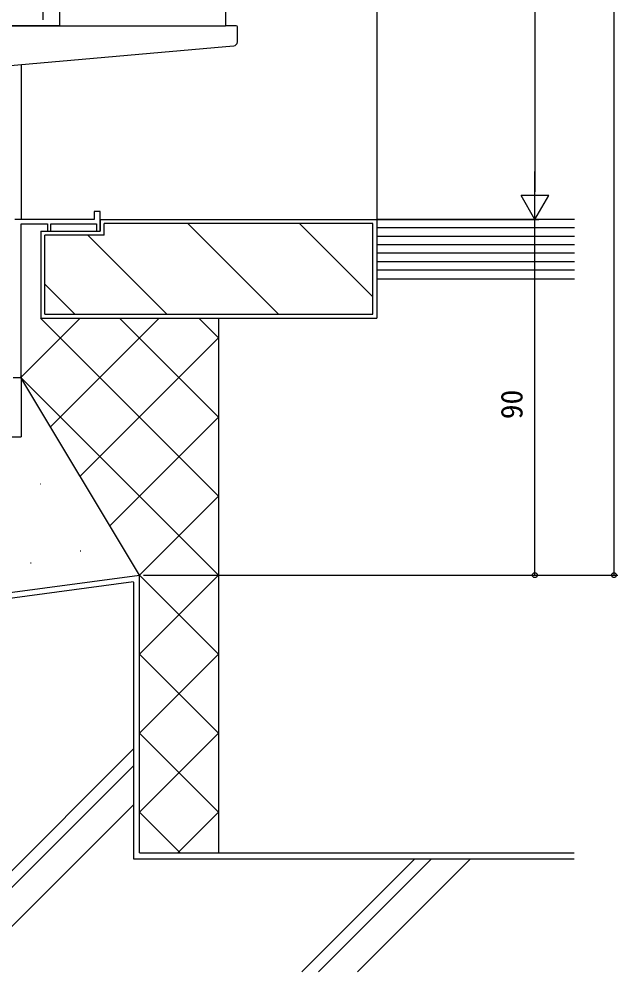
# Model space of a CAD drawing. Units: millimetres, scale not verified. Extents: x -437 to 438, y -681 to 678.
# Drawn here: x -183.3 to -31.8, y -233.4 to 7.7 of the extents above; entities that cross this region are included whole.
import ezdxf
from ezdxf.enums import TextEntityAlignment as Align

# ---------------------------------------------------------------- set-up
doc = ezdxf.new("R2010")
doc.units = ezdxf.units.MM
doc.header["$LTSCALE"] = 4
for name, color, linetype in [('0-2_YKK_11', 7, 'Continuous'), ('0-3_YKK_12', 2, 'Continuous'), ('0-4_YKK_13', 4, 'Continuous'), ('0-5_YKK_D', 6, 'Continuous'), ('0-7_YSS_K', 3, 'Continuous'), ('0-8_YSS_KE', 3, 'Continuous')]:
    doc.layers.add(name, color=color, linetype=linetype)
doc.styles.add('ＭＳ ゴシック', font='')
doc.styles.get('ＭＳ ゴシック').set_extended_font_data('MS Gothic')

msp = doc.modelspace()

# ---------------------------------------------------------------- linework, layer by layer
at = {"layer": '0-2_YKK_11'}
msp.add_line((-177.274, 12.53), (-177.274, 7.53), dxfattribs=at)
for points in [[(-173.074, 31.03), (-173.074, 6.03), (-191.874, 6.03), (-191.874, -42.97), (-189.674, -42.97), (-189.674, -49.97), (-190.874, -49.97), (-190.874, -48.97), (-192.274, -48.97), (-192.274, -49.97), (-193.074, -49.97), (-193.074, -47.97), (-190.874, -47.97), (-190.874, -44.17), (-192.274, -44.17), (-192.274, -44.97), (-193.074, -44.97), (-193.074, -40.17), (-208.624, -40.17), (-208.624, -49.97), (-209.874, -49.97), (-209.874, 13.03)], [(-184.816, -82.97), (-182.774, -82.97), (-182.774, -44.07), (-176.074, -44.07), (-176.074, -45.97), (-175.274, -45.97), (-175.274, -44.07), (-163.674, -44.07), (-163.674, -45.97), (-162.774, -45.97), (-162.774, -40.97), (-164.274, -40.97), (-164.274, -42.97), (-184.404, -42.97)]]:
    msp.add_lwpolyline(points, dxfattribs=at)
at = {"layer": '0-3_YKK_12'}
for p, q in [((-131.074, 214.03), (-131.074, 6.03)), ((-182.774, -3.756), (-182.774, -42.97)), ((-182.774, -82.47), (-182.774, -97.97)), ((-238.274, -97.97), (-182.774, -97.97))]:
    msp.add_line(p, q, dxfattribs=at)
at = {"layer": '0-4_YKK_13'}
for p, q in [((-190.574, 6.03), (-131.074, 6.03)), ((-128.374, 6.03), (-131.074, 6.03)), ((-128.074, 1.946), (-128.074, 5.73)), ((-186.449, -4.077), (-130.987, 0.775)), ((-130.987, 0.775), (-128.987, 0.95))]:
    msp.add_line(p, q, dxfattribs=at)
for centre, radius, start, end in [((-128.374, 5.73), 0.3, 0, 90), ((-129.074, 1.946), 1, 275, 0)]:
    msp.add_arc(centre, radius, start, end, dxfattribs=at)
at = {"layer": '0-5_YKK_D'}
for p, q in [((-32.776, 517.032), (-32.776, -132.97)), ((-52.776, 450.03), (-52.776, -35.97)), ((-52.776, -42.97), (-52.776, -30.846)), ((-52.776, -42.97), (-56.276, -36.908)), ((-49.276, -36.908), (-56.276, -36.908)), ((-52.776, -42.97), (-49.276, -36.908)), ((-126.074, -42.97), (-51.776, -42.97)), ((-91.774, -42.97), (-51.776, -42.97)), ((-52.776, -132.97), (-52.776, -42.97)), ((-151.861, -132.97), (-31.776, -132.97)), ((-151.861, -132.97), (-51.776, -132.97))]:
    msp.add_line(p, q, dxfattribs=at)
for centre in [(-52.776, -132.97), (-32.776, -132.97)]:
    msp.add_circle(centre, 0.637, dxfattribs=at)
at = {"layer": '0-7_YSS_K'}
for p, q in [((-92.776, 214.03), (-92.776, -42.97)), ((-93.774, -43.97), (-161.774, -43.97)), ((-161.774, -46.97), (-161.774, -43.97)), ((-140.627, -43.97), (-117.627, -66.97)), ((-112.343, -43.97), (-93.774, -62.538)), ((-93.774, -66.97), (-93.774, -43.97)), ((-42.774, -45.113), (-92.774, -45.113)), ((-176.775, -66.97), (-176.775, -46.97)), ((-161.774, -46.97), (-176.775, -46.97)), ((-165.912, -46.97), (-145.911, -66.97)), ((-42.774, -47.256), (-92.774, -47.256)), ((-42.774, -49.399), (-92.774, -49.399)), ((-42.774, -51.541), (-92.774, -51.541)), ((-42.774, -53.684), (-92.774, -53.684)), ((-42.774, -55.827), (-92.774, -55.827)), ((-176.775, -59.391), (-169.196, -66.97)), ((-176.775, -66.97), (-93.774, -66.97)), ((-167.861, -67.97), (-182.861, -82.97)), ((-177.861, -67.97), (-132.861, -112.97)), ((-147.861, -67.97), (-175.361, -95.47)), ((-157.861, -67.97), (-132.861, -92.97)), ((-137.861, -67.97), (-132.861, -72.97)), ((-132.861, -72.97), (-167.861, -107.97)), ((-183.008, -82.824), (-132.861, -132.97)), ((-182.773, -82.882), (-182.861, -82.97)), ((-152.861, -132.97), (-182.861, -82.97)), ((-132.861, -92.97), (-160.361, -120.47)), ((-177.995, -109.876), (-177.895, -109.876)), ((-132.861, -112.97), (-152.861, -132.97)), ((-167.807, -126.845), (-167.707, -126.845)), ((-180.372, -129.9), (-180.272, -129.9)), ((-154.361, -134.683), (-301.361, -154.283)), ((-154.361, -134.741), (-154.361, -204.771)), ((-152.861, -132.97), (-132.861, -152.97)), ((-132.861, -132.97), (-152.861, -152.97)), ((-132.861, -152.97), (-152.861, -172.97)), ((-152.861, -152.97), (-132.861, -172.97)), ((-132.861, -172.97), (-152.861, -192.97)), ((-154.361, -176.946), (-210.786, -233.371)), ((-154.361, -181.189), (-206.543, -233.371)), ((-154.361, -191.088), (-196.644, -233.371)), ((-152.861, -192.97), (-142.561, -203.271)), ((-154.361, -204.771), (-42.861, -204.771)), ((-83.191, -204.771), (-111.791, -233.371)), ((-78.948, -204.771), (-107.549, -233.371)), ((-69.049, -204.771), (-97.649, -233.371))]:
    msp.add_line(p, q, dxfattribs=at)
msp.add_lwpolyline([(-152.861, -172.97), (-132.861, -192.97), (-143.162, -203.271)], dxfattribs=at)
at = {"layer": '0-8_YSS_KE'}
for p, q in [((-162.774, -42.97), (-162.774, -45.97)), ((-162.774, -42.97), (-92.774, -42.97)), ((-42.774, -42.97), (-92.774, -42.97)), ((-92.774, -42.97), (-92.774, -57.97)), ((-92.774, -42.97), (-92.774, -67.97)), ((-177.774, -45.97), (-177.774, -68.057)), ((-177.774, -45.97), (-162.774, -45.97)), ((-92.774, -57.97), (-42.774, -57.97)), ((-177.774, -67.97), (-92.774, -67.97)), ((-132.861, -67.97), (-132.861, -132.97)), ((-302.861, -152.97), (-152.861, -132.97)), ((-152.861, -203.271), (-152.861, -132.97)), ((-132.861, -132.97), (-132.861, -203.271)), ((-152.861, -203.271), (-42.861, -203.271))]:
    msp.add_line(p, q, dxfattribs=at)

# ---------------------------------------------------------------- texts
at = {"layer": '0-5_YKK_D', "style": 'ＭＳ ゴシック'}
msp.add_text('90', height=5.499, rotation=90, dxfattribs=at).set_placement((-54.276, -93.531), align=Align.BOTTOM_LEFT)

doc.saveas('drawing.dxf')
